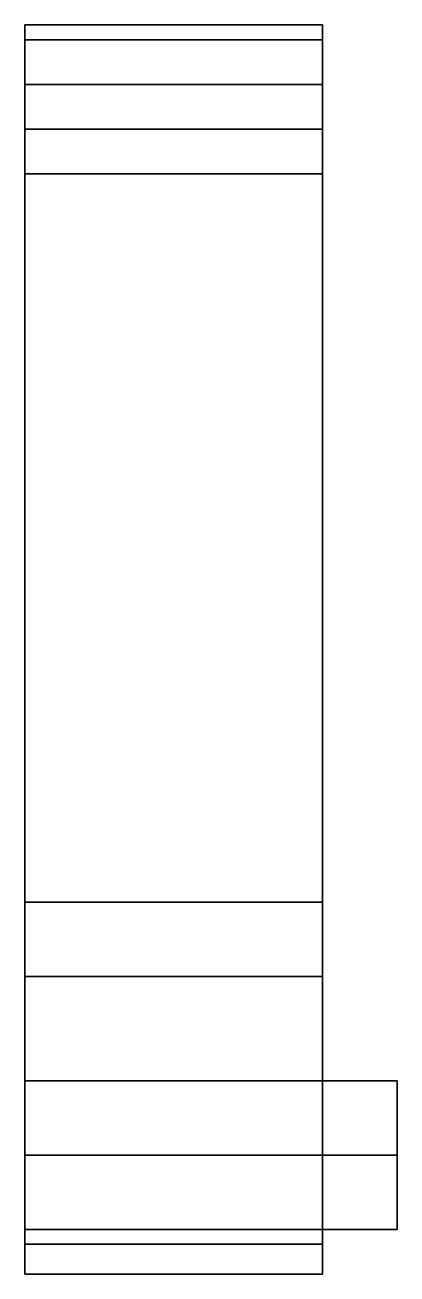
# Model space of a CAD drawing. Extents: x -1.21 to 1.21, y -0.08 to 0.76.
# Drawn here: x -1.21 to -0.96, y -0.08 to 0.76 of the extents above.
import ezdxf

# ---------------------------------------------------------------- set-up
doc = ezdxf.new("R2010")
doc.units = 0
doc.layers.add('SUSPENSION', color=5, linetype='CONTINUOUS')

msp = doc.modelspace()

# ---------------------------------------------------------------- linework, layer by layer
at = {"layer": 'SUSPENSION'}
for points in [[(-1.01, 0.76, -0.2), (-1.01, 0.76, -0.25), (-1.21, 0.76, -0.25), (-1.21, 0.76, -0.2)], [(-1.21, 0.76, -0.25), (-1.21, 0.72, -0.3), (-1.21, 0.75, -0.16), (-1.21, 0.76, -0.2)], [(-1.01, 0.76, -0.25), (-1.01, 0.72, -0.3), (-1.21, 0.72, -0.3), (-1.21, 0.76, -0.25)], [(-1.21, 0.76, -0.2), (-1.21, 0.75, -0.16), (-1.01, 0.75, -0.16), (-1.01, 0.76, -0.2)], [(-1.01, 0.75, -0.16), (-1.01, 0.72, -0.3), (-1.01, 0.76, -0.25), (-1.01, 0.76, -0.2)], [(-1.21, 0.72, -0.3), (-1.21, 0.66, -0.31), (-1.21, 0.69, -0.13), (-1.21, 0.75, -0.16)], [(-1.21, 0.75, -0.16), (-1.21, 0.69, -0.13), (-1.01, 0.69, -0.13), (-1.01, 0.75, -0.16)], [(-1.01, 0.69, -0.13), (-1.01, 0.66, -0.31), (-1.01, 0.72, -0.3), (-1.01, 0.75, -0.16)], [(-1.01, 0.72, -0.3), (-1.01, 0.66, -0.31), (-1.21, 0.66, -0.31), (-1.21, 0.72, -0.3)], [(-1.21, 0.66, -0.31), (-1.21, 0.12, -0.13), (-1.21, 0.17, 0.04), (-1.21, 0.69, -0.13)], [(-1.21, 0.69, -0.13), (-1.21, 0.17, 0.04), (-1.01, 0.17, 0.04), (-1.01, 0.69, -0.13)], [(-1.01, 0.17, 0.04), (-1.01, 0.12, -0.13), (-1.01, 0.66, -0.31), (-1.01, 0.69, -0.13)], [(-1.01, 0.66, -0.31), (-1.01, 0.12, -0.13), (-1.21, 0.12, -0.13), (-1.21, 0.66, -0.31)], [(-1.21, 0.17, 0.04), (-1.21, 0.05, 0.1), (-1.01, 0.05, 0.1), (-1.01, 0.17, 0.04)], [(-1.21, 0.12, -0.13), (-1.21, 0, -0.12), (-1.21, 0.05, 0.1), (-1.21, 0.17, 0.04)], [(-1.01, 0.05, 0.1), (-1.01, 0, -0.12), (-1.01, 0.12, -0.13), (-1.01, 0.17, 0.04)], [(-1.01, 0.12, -0.13), (-1.01, 0, -0.12), (-1.21, 0, -0.12), (-1.21, 0.12, -0.13)], [(-1.21, 0, -0.12), (-1.21, -0.05, -0.09), (-1.21, 0, 0.1), (-1.21, 0.05, 0.1)], [(-1.21, 0.05, 0.1), (-1.21, 0, 0.1), (-1.01, 0, 0.1), (-1.01, 0.05, 0.1)], [(-1.01, 0, 0.1), (-1.01, -0.05, -0.09), (-1.01, 0, -0.12), (-1.01, 0.05, 0.1)], [(-0.96, 0, 0.05), (-0.96, 0.05), (-1.01, 0.05), (-1.01, 0, 0.05)], [(-0.96, 0.05), (-0.96, 0, -0.05), (-1.01, 0, -0.05), (-1.01, 0.05)], [(-1.21, -0.05, -0.09), (-1.21, -0.08, -0.04), (-1.21, -0.06, 0.07), (-1.21, 0, 0.1)], [(-1.21, 0, 0.1), (-1.21, -0.06, 0.07), (-1.01, -0.06, 0.07), (-1.01, 0, 0.1)], [(-1.01, -0.06, 0.07), (-1.01, -0.08, -0.04), (-1.01, -0.05, -0.09), (-1.01, 0, 0.1)], [(-0.96, -0.05), (-0.96, 0, 0.05), (-1.01, 0, 0.05), (-1.01, -0.05)], [(-0.96, 0, -0.05), (-0.96, -0.05), (-1.01, -0.05), (-1.01, 0, -0.05)], [(-1.01, 0, -0.12), (-1.01, -0.05, -0.09), (-1.21, -0.05, -0.09), (-1.21, 0, -0.12)], [(-1.01, -0.05, -0.09), (-1.01, -0.08, -0.04), (-1.21, -0.08, -0.04), (-1.21, -0.05, -0.09)], [(-1.21, -0.06, 0.07), (-1.21, -0.08, -0.04), (-1.01, -0.08, -0.04), (-1.01, -0.06, 0.07)]]:
    msp.add_3dface(points, dxfattribs=at)

doc.saveas('drawing.dxf')
